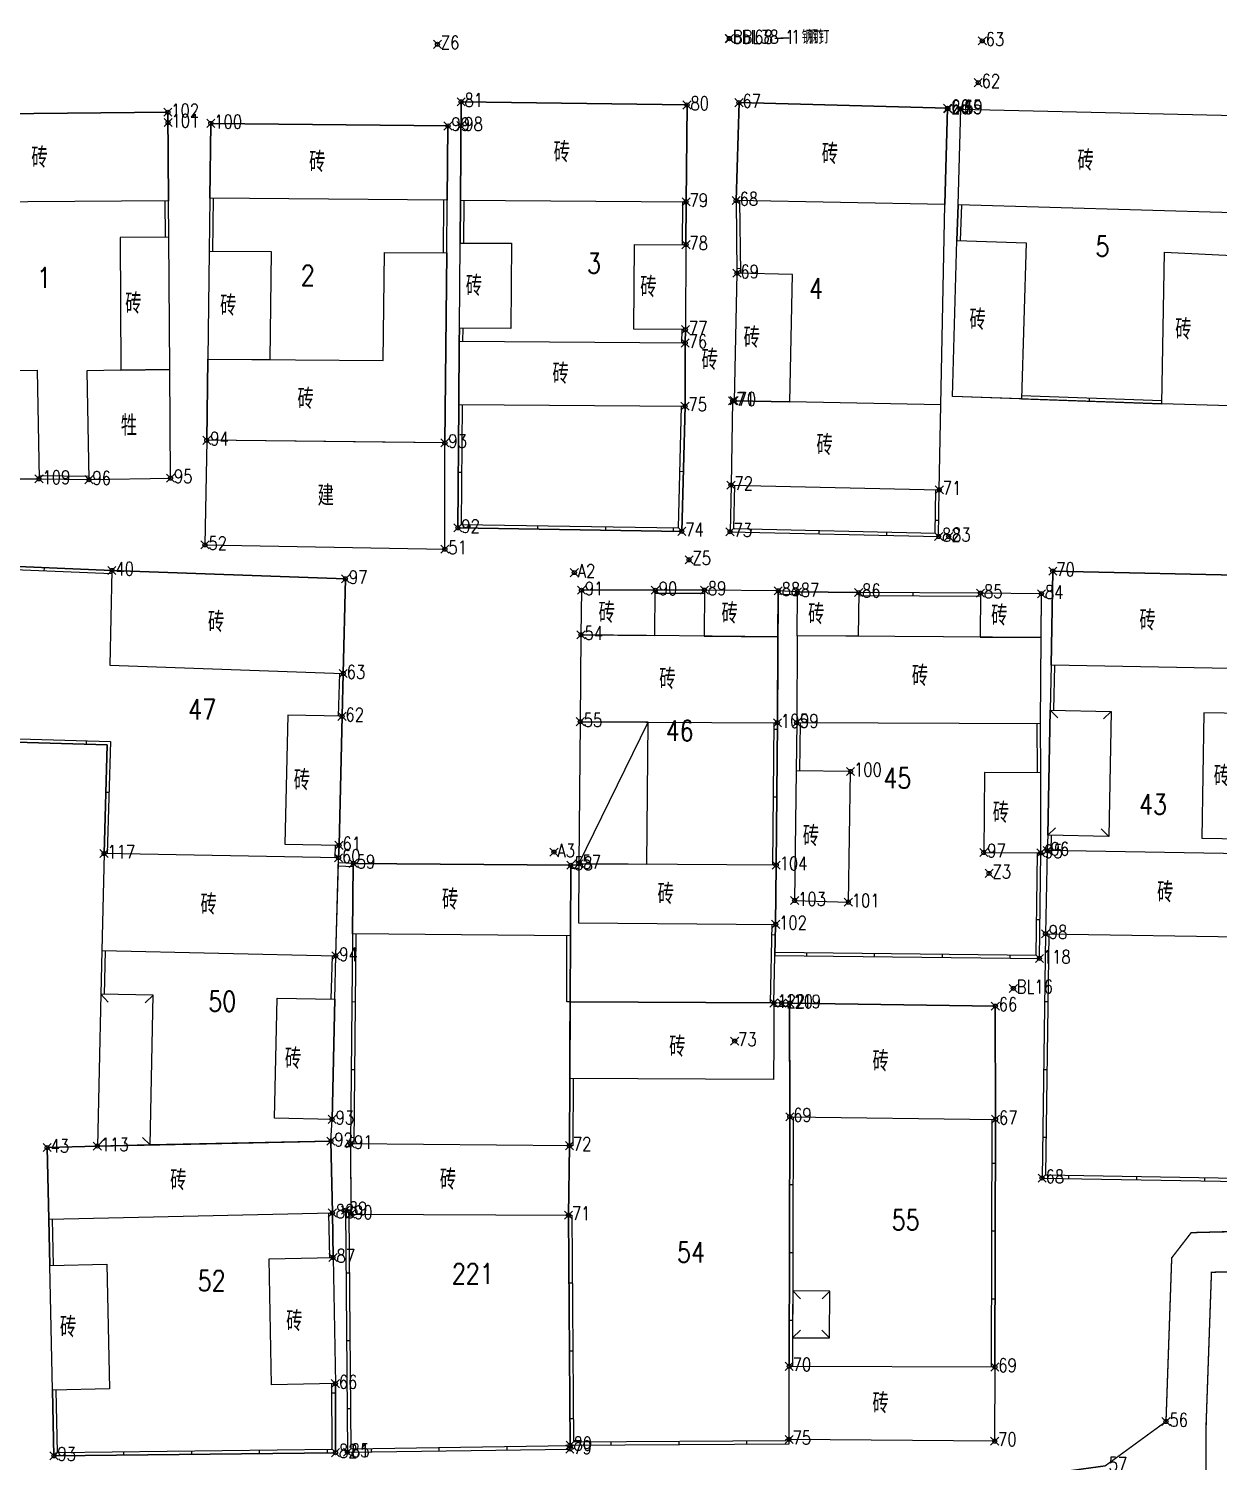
# Model space of a CAD drawing. Extents: x 499223 to 500082, y 4357473 to 4358121.
# Drawn here: x 499382.9 to 499470.6, y 4357736.4 to 4357842 of the extents above; entities that cross this region are included whole.
import ezdxf
from ezdxf.enums import TextEntityAlignment as Align

# ---------------------------------------------------------------- set-up
doc = ezdxf.new("R2010")
doc.units = 0
doc.header["$LTSCALE"] = 0.5
doc.header["$PDMODE"] = 35
doc.header["$PDSIZE"] = 0.3
doc.linetypes.add('X3', pattern=[5, 4, -1])
for name, color, linetype in [('CLD', 1, 'CONTINUOUS'), ('DLDW', 11, 'CONTINUOUS'), ('DLSS', 4, 'CONTINUOUS'), ('JMD', 6, 'CONTINUOUS'), ('QSJX', 7, 'CONTINUOUS'), ('YBH', 3, 'CONTINUOUS')]:
    doc.layers.add(name, color=color, linetype=linetype)
doc.styles.add('HZ', font='rs.shx', dxfattribs={"width": 0.8, "bigfont": 'hztxt.shx'})

msp = doc.modelspace()

# ---------------------------------------------------------------- linework, layer by layer
at = {"layer": 'CLD', "linetype": 'Continuous'}
for p in [(499413.02, 4357840.87, -0.33), (499434.54, 4357841.3), (499434.54, 4357841.3, 3.32), (499434.54, 4357841.3, 3.32), (499434.55, 4357841.28, 3.32), (499434.55, 4357841.28, 3.32), (499453.18, 4357841.12, -0.4), (499452.88, 4357838.04, -0.3), (499414.77, 4357836.63, 0.2), (499435.25, 4357836.57, 0.08), (499393.15, 4357835.86, 0.05), (499431.42, 4357836.4, 0.02), (499450.61, 4357836.15, 0.48), (499450.64, 4357836.13, 3.85), (499450.65, 4357836.12, 0.3), (499451.55, 4357836.12, 0.41), (499451.59, 4357836.1, 0.11), (499451.6, 4357836.11, 3.54), (499393.17, 4357835.1, -0.03), (499396.32, 4357835.04, 0.16), (499413.8, 4357834.85, 0.21), (499414.75, 4357834.87, 0.16), (499431.35, 4357829.26, 0.26), (499435.04, 4357829.35, 0.27), (499431.34, 4357826.1, 0.26), (499435.1, 4357824, 1.66), (499431.3, 4357819.84, 0.35), (499431.28, 4357818.85, 0.38), (499434.78, 4357814.59, 0.43), (499434.89, 4357814.6, 0.42), (499431.27, 4357814.2, 0.39), (499396.02, 4357811.68, 1.57), (499413.57, 4357811.49, 2.08), (499383.66, 4357808.84, 0.06), (499387.34, 4357808.78, 0.52), (499393.35, 4357808.89, 2.01), (499434.66, 4357808.38, 0.54), (499450.01, 4357808.03, 1.56), (499414.53, 4357805.23, 0.85), (499431.03, 4357804.97, 2.52), (499434.59, 4357804.94, 0.93), (499395.89, 4357803.97, 3.22), (499449.96, 4357804.59, 1.02), (499450.7, 4357804.59, 1), (499413.57, 4357803.65, 3.16), (499431.57, 4357802.87, 1.23), (499389.03, 4357802.09, 5.32), (499423.11, 4357801.93, 4.29), (499458.38, 4357802.04, 2.6), (499406.24, 4357801.47, 0.47), (499423.64, 4357800.63, 1.36), (499429.08, 4357800.63, 1.7), (499432.7, 4357800.64, 1.58), (499438.14, 4357800.59, 1.54), (499439.55, 4357800.51, 1.54), (499444.07, 4357800.46, 2.45), (499453.05, 4357800.42, 2.51), (499457.54, 4357800.37, 2.43), (499423.6, 4357797.34, 4.33), (499406.08, 4357794.49, 4.93), (499405.99, 4357791.34, 4.19), (499423.55, 4357790.94, 4.34), (499438.08, 4357790.86, 6.39), (499439.5, 4357790.87, 6.53), (499443.47, 4357787.27, 5.72), (499405.77, 4357781.83, 3.69), (499388.45, 4357781.22, 2.16), (499388.45, 4357781.22, 2.16), (499388.45, 4357781.22, 2.16), (499405.73, 4357780.91, 4.61), (499421.61, 4357781.33, 4.33), (499453.29, 4357781.3, 4.49), (499457.49, 4357781.27, 5.92), (499457.97, 4357781.44, 6.27), (499406.82, 4357780.5, 4.36), (499422.85, 4357780.36, 5.58), (499423.45, 4357780.47, 4.81), (499437.99, 4357780.37, 6.08), (499453.68, 4357779.76, 4.43), (499439.35, 4357777.76, 6.3), (499443.31, 4357777.64, 4.92), (499437.95, 4357776, 5.65), (499457.84, 4357775.31, 6.02), (499405.53, 4357773.68, 5.08), (499457.39, 4357773.49, -0.16), (499457.39, 4357773.49, -0.16), (499457.39, 4357773.49, -0.16), (499455.47, 4357771.28, 4.38), (499455.47, 4357771.28, 4.38), (499455.47, 4357771.28), (499455.47, 4357771.28), (499455.47, 4357771.28), (499455.47, 4357771.28, 4.38), (499455.47, 4357771.28, 4.38), (499437.82, 4357770.21, 0), (499437.82, 4357770.21, 0), (499437.82, 4357770.21, 0), (499438.4, 4357770.2, -0.26), (499438.4, 4357770.2, -0.26), (499438.4, 4357770.2, -0.26), (499438.98, 4357770.2, -0.05), (499438.98, 4357770.2, -0.05), (499438.98, 4357770.2, -0.05), (499454.14, 4357769.98, 0.28), (499454.14, 4357769.98, 0.28), (499454.14, 4357769.98, 0.28), (499434.93, 4357767.4, 7.11), (499405.26, 4357761.63, 5.33), (499438.99, 4357761.82, 6.06), (499454.16, 4357761.63, 0.31), (499454.16, 4357761.63, 0.31), (499454.16, 4357761.63, 0.31), (499384.26, 4357759.55, 3.88), (499387.96, 4357759.66, 1.28), (499387.96, 4357759.66, 1.28), (499387.96, 4357759.66, 1.28), (499405.17, 4357760.02, 4.93), (499406.62, 4357759.83, 5.75), (499422.75, 4357759.69, 5.64), (499457.59, 4357757.3, 0.84), (499457.59, 4357757.3, 0.84), (499457.59, 4357757.3, 0.84), (499405.28, 4357754.73, 3.9), (499406.24, 4357754.93, 3.83), (499406.63, 4357754.64, 5.58), (499422.68, 4357754.57, 5.44), (499405.33, 4357751.45, 3.81), (499438.95, 4357743.43, 4.89), (499454.11, 4357743.38, 1.71), (499454.11, 4357743.38, 1.71), (499454.11, 4357743.38, 1.71), (499405.5, 4357742.15, 4.02), (499466.72, 4357739.36, -0.45), (499422.78, 4357737.33, 1.95), (499422.78, 4357737.33, 1.95), (499422.78, 4357737.33, 1.95), (499422.8, 4357737.61, 1.95), (499422.8, 4357737.61, 1.95), (499422.8, 4357737.61, 1.95), (499438.94, 4357738.04, 0.01), (499438.94, 4357738.04, 0.01), (499438.94, 4357738.04, 0.01), (499454.09, 4357737.91, 1.14), (499454.09, 4357737.91, 1.14), (499454.09, 4357737.91, 1.14), (499384.76, 4357736.83, 0.44), (499384.76, 4357736.83, 0.44), (499384.76, 4357736.83, 0.44), (499405.51, 4357737.06, 0.07), (499405.51, 4357737.06, 0.07), (499405.51, 4357737.06, 0.07), (499406.39, 4357737.1, 3.97)]:
    msp.add_point(p, dxfattribs=at)
at = {"layer": 'DLDW', "linetype": 'Continuous', "elevation": 0.05, "flags": 128}
for points in [[(499380.34, 4357816.8), (499383.53, 4357816.85), (499383.66, 4357808.84), (499375.95, 4357808.71), (499375.97, 4357816.77), (499380.34, 4357816.8)], [(499389.69, 4357816.86), (499387.18, 4357816.81), (499387.34, 4357808.78), (499393.35, 4357808.89), (499393.29, 4357816.89), (499389.69, 4357816.86)]]:
    msp.add_lwpolyline(points, close=True, dxfattribs=at)
at = {"layer": 'DLSS', "linetype": 'X3', "const_width": 0.1, "elevation": -0.45, "flags": 128}
for points in [[(499466.72, 4357739.36), (499467.14, 4357751.42), (499468.58, 4357753.28), (499470.9, 4357753.34), (499492.88, 4357753.45), (499543.08, 4357753.23), (499559.09, 4357753.6)], [(499469.68, 4357739.25), (499470.07, 4357750.36), (499470.95, 4357750.38), (499492.88, 4357750.49), (499543.11, 4357750.27), (499555.49, 4357750.55)], [(499466.72, 4357739.36), (499462.24, 4357736.09), (499452.05, 4357734.69), (499431.44, 4357733.85), (499384.18, 4357730.57), (499377.3, 4357730.61), (499354.8, 4357730.37)]]:
    msp.add_lwpolyline(points, dxfattribs=at)
at = {"layer": 'DLSS', "const_width": 0.1, "flags": 128}
msp.add_lwpolyline([(499469.68, 4357739.25), (499469.62, 4357711.2), (499470.52, 4357686.05)], dxfattribs=at)
at = {"layer": 'JMD', "linetype": 'Continuous'}
for p, q in [((499435.1, 4357824.35), (499435.35, 4357824.36)), ((499461.07, 4357814.55), (499461.08, 4357814.8)), ((499414.56, 4357809.33), (499414.81, 4357809.33)), ((499431.14, 4357809.36), (499430.89, 4357809.37)), ((499415.43, 4357805.21), (499415.43, 4357805.46)), ((499420.43, 4357805.14), (499420.43, 4357805.39)), ((499425.43, 4357805.06), (499425.43, 4357805.31)), ((499430.43, 4357804.98), (499430.43, 4357805.23)), ((499436.15, 4357804.91), (499436.16, 4357805.16)), ((499449.98, 4357805.77), (499449.73, 4357805.78)), ((499441.15, 4357804.79), (499441.15, 4357805.04)), ((499446.15, 4357804.68), (499446.15, 4357804.93)), ((499384.03, 4357802.29), (499384.02, 4357802.04)), ((499448.05, 4357800.45), (499448.05, 4357800.2)), ((499458.19, 4357791.8), (499458.74, 4357791.22)), ((499462.69, 4357791.7), (499462.11, 4357791.15)), ((499423.45, 4357780.47), (499428.55, 4357790.91)), ((499438.08, 4357790.37), (499437.83, 4357790.37)), ((499387.15, 4357789.28), (499387.16, 4357789.53)), ((499388.57, 4357785.75), (499388.82, 4357785.75)), ((499438.03, 4357785.37), (499437.78, 4357785.37)), ((499458, 4357782.57), (499458.58, 4357783.12)), ((499462.5, 4357782.48), (499461.94, 4357783.05)), ((499457.42, 4357776.34), (499457.17, 4357776.34)), ((499437.94, 4357775.21), (499437.69, 4357775.22)), ((499440.24, 4357773.68), (499440.24, 4357773.93)), ((499445.24, 4357773.62), (499445.24, 4357773.87)), ((499450.24, 4357773.57), (499450.24, 4357773.82)), ((499455.24, 4357773.51), (499455.24, 4357773.76)), ((499388.21, 4357770.85), (499388.76, 4357770.27)), ((499392.07, 4357770.78), (499391.49, 4357770.23)), ((499406.72, 4357770.31), (499406.97, 4357770.3)), ((499457.77, 4357770.31), (499458.02, 4357770.31)), ((499406.67, 4357765.31), (499406.92, 4357765.3)), ((499457.7, 4357765.31), (499457.95, 4357765.31)), ((499387.96, 4357759.66), (499388.52, 4357760.22)), ((499391.85, 4357759.74), (499391.29, 4357760.3)), ((499406.62, 4357760.31), (499406.87, 4357760.3)), ((499457.63, 4357760.31), (499457.88, 4357760.31)), ((499457.63, 4357760.31), (499457.88, 4357760.31)), ((499454.15, 4357758.38), (499453.9, 4357758.38)), ((499438.98, 4357756.82), (499439.23, 4357756.82)), ((499459.57, 4357757.26), (499459.57, 4357757.51)), ((499464.57, 4357757.18), (499464.57, 4357757.43)), ((499469.57, 4357757.09), (499469.57, 4357757.34)), ((499454.14, 4357753.38), (499453.89, 4357753.38)), ((499438.97, 4357751.82), (499439.22, 4357751.82)), ((499406.28, 4357750.32), (499406.53, 4357750.32)), ((499422.71, 4357749.57), (499422.96, 4357749.58)), ((499439.21, 4357748.98), (499439.78, 4357748.41)), ((499441.94, 4357748.97), (499441.37, 4357748.41)), ((499454.12, 4357748.38), (499453.87, 4357748.38)), ((499438.96, 4357746.82), (499439.21, 4357746.82)), ((499439.2, 4357745.53), (499439.77, 4357746.09)), ((499441.93, 4357745.52), (499441.36, 4357746.09)), ((499406.32, 4357745.32), (499406.57, 4357745.32)), ((499422.75, 4357744.57), (499423, 4357744.58)), ((499405.5, 4357741.46), (499405.25, 4357741.46)), ((499406.36, 4357740.32), (499406.61, 4357740.32)), ((499422.78, 4357739.57), (499423.03, 4357739.58)), ((499418.16, 4357737.27), (499418.16, 4357737.52)), ((499425.83, 4357737.63), (499425.83, 4357737.88)), ((499430.83, 4357737.66), (499430.83, 4357737.91)), ((499435.83, 4357737.7), (499435.83, 4357737.95)), ((499384.91, 4357736.83), (499384.91, 4357737.08)), ((499389.91, 4357736.89), (499389.91, 4357737.14)), ((499394.91, 4357736.94), (499394.91, 4357737.19)), ((499399.91, 4357737), (499399.91, 4357737.25)), ((499404.91, 4357737.05), (499404.91, 4357737.3)), ((499408.16, 4357737.12), (499408.16, 4357737.37)), ((499413.16, 4357737.2), (499413.16, 4357737.45))]:
    msp.add_line(p, q, dxfattribs=at)
at = {"layer": 'JMD', "linetype": 'Continuous', "flags": 128}
for points in [[(499393.21, 4357829.32), (499375.9, 4357829.2), (499375.86, 4357835.7), (499393.15, 4357835.86)], [(499450.61, 4357836.15), (499450.41, 4357829.07), (499435.04, 4357829.35), (499435.25, 4357836.57)], [(499389.69, 4357816.86), (499393.29, 4357816.89), (499393.23, 4357826.65), (499389.63, 4357826.63)], [(499418.44, 4357819.93), (499414.64, 4357819.95), (499414.69, 4357826.22), (499418.49, 4357826.2)], [(499456.08, 4357814.73), (499450.98, 4357814.92), (499451.31, 4357826.41), (499456.41, 4357826.23)], [(499408.97, 4357811.54), (499396.02, 4357811.68), (499396.1, 4357817.67), (499409.03, 4357817.57), (499409.11, 4357825.52), (499413.71, 4357825.49), (499413.57, 4357811.49)], [(499471.61, 4357825.3), (499471.42, 4357814.21), (499466.42, 4357814.36), (499466.61, 4357825.54)], [(499435.1, 4357824), (499434.89, 4357814.6), (499438.99, 4357814.51), (499439.2, 4357823.91)], [(499450.13, 4357814.3), (499438.99, 4357814.51), (499434.89, 4357814.6), (499434.78, 4357814.59), (499434.66, 4357808.38), (499450.01, 4357808.03)], [(499396.02, 4357811.68), (499395.89, 4357803.97), (499413.57, 4357803.65), (499413.57, 4357811.49)], [(499406.08, 4357794.49), (499406.24, 4357801.47), (499389.03, 4357802.09), (499388.87, 4357795.11)], [(499438.12, 4357797.2), (499423.6, 4357797.34), (499423.55, 4357790.94), (499438.08, 4357790.86)], [(499405.77, 4357781.83), (499405.99, 4357791.34), (499401.99, 4357791.43), (499401.77, 4357781.92)], [(499458.19, 4357791.8), (499462.69, 4357791.7), (499462.5, 4357782.48), (499458, 4357782.57)], [(499474.01, 4357791.52), (499469.51, 4357791.59), (499469.36, 4357782.36), (499473.86, 4357782.29)], [(499423.55, 4357790.94), (499423.45, 4357780.47), (499428.45, 4357780.44), (499428.55, 4357790.91)], [(499453.34, 4357787.2), (499453.29, 4357781.3), (499457.49, 4357781.27), (499457.5, 4357787.17)], [(499388.28, 4357774.07), (499405.53, 4357773.68), (499405.73, 4357780.91), (499388.45, 4357781.22)], [(499406.82, 4357780.5), (499422.85, 4357780.36), (499422.82, 4357775.16), (499406.77, 4357775.31)], [(499454.16, 4357761.63), (499454.14, 4357769.98), (499438.98, 4357770.2), (499438.99, 4357761.82)], [(499405.33, 4357751.45), (499405.5, 4357742.15), (499400.8, 4357742.07), (499400.63, 4357751.36)], [(499441.94, 4357748.97), (499439.21, 4357748.98), (499439.2, 4357745.53), (499441.93, 4357745.52)]]:
    msp.add_lwpolyline(points, close=True, dxfattribs=at)
for points, elevation in [([(499414.71, 4357829.38), (499431.35, 4357829.26), (499431.42, 4357836.4), (499414.77, 4357836.63)], 0.2), ([(499471.67, 4357828.45), (499451.39, 4357829.03), (499451.59, 4357836.1), (499471.86, 4357835.61)], -0.06), ([(499396.25, 4357829.52), (499396.32, 4357835.04), (499413.8, 4357834.85), (499413.75, 4357829.39)], 0.2), ([(499396.1, 4357817.67), (499400.7, 4357817.64), (499400.8, 4357825.58), (499396.2, 4357825.6)], 0.2), ([(499431.3, 4357819.84), (499427.5, 4357819.87), (499427.54, 4357826.12), (499431.34, 4357826.1)], 0.2), ([(499414.6, 4357814.33), (499431.27, 4357814.2), (499431.28, 4357818.85), (499414.63, 4357818.97)], 0.2), ([(499458.38, 4357802.04), (499474.18, 4357801.7), (499474.07, 4357794.82), (499458.26, 4357795.1)], -0.16), ([(499429.04, 4357797.29), (499429.08, 4357800.63), (499423.64, 4357800.63), (499423.6, 4357797.34)], 1.36), ([(499438.12, 4357797.2), (499438.14, 4357800.59), (499432.7, 4357800.64), (499432.67, 4357797.25)], 1.54), ([(499439.53, 4357797.27), (499439.55, 4357800.51), (499444.07, 4357800.46), (499444.04, 4357797.24)], 2.45), ([(499457.52, 4357797.14), (499457.54, 4357800.37), (499453.05, 4357800.42), (499453.03, 4357797.17)], 2.51), ([(499457.52, 4357797.14), (499439.53, 4357797.27), (499439.5, 4357790.87), (499457.48, 4357790.8)], 6.53), ([(499439.35, 4357777.76), (499443.31, 4357777.64), (499443.47, 4357787.27), (499439.46, 4357787.32)], 2.51), ([(499473.84, 4357781.18), (499457.97, 4357781.44), (499457.84, 4357775.31), (499473.74, 4357775.05)], 6.27), ([(499437.95, 4357776), (499437.99, 4357780.37), (499423.45, 4357780.47), (499423.42, 4357776.11), (499437.95, 4357776)], 5.65), ([(499392.07, 4357770.78), (499388.21, 4357770.85), (499387.96, 4357759.66), (499391.85, 4357759.74)], 5.08), ([(499405.26, 4357761.63), (499401.01, 4357761.73), (499401.21, 4357770.57), (499405.45, 4357770.48)], 5.33), ([(499384.37, 4357754.27), (499405.28, 4357754.73), (499405.17, 4357760.02), (499391.85, 4357759.74), (499387.96, 4357759.66), (499384.26, 4357759.55)], 3.9), ([(499422.68, 4357754.57), (499422.75, 4357759.69), (499406.62, 4357759.83), (499406.63, 4357754.64)], 1.36), ([(499388.85, 4357741.76), (499384.65, 4357741.67), (499384.45, 4357750.87), (499388.65, 4357750.96)], 3.9), ([(499454.11, 4357743.38), (499454.09, 4357737.91), (499438.94, 4357738.04), (499438.95, 4357743.43)], 1.71)]:
    msp.add_lwpolyline(points, close=True, dxfattribs=dict(at, elevation=elevation))
at = {"layer": 'JMD', "color": 7, "linetype": 'Continuous', "flags": 128}
for points in [[(499396.25, 4357829.52), (499396.2, 4357825.6)], [(499393.23, 4357826.65), (499393.21, 4357829.32)], [(499435.04, 4357829.35), (499435.1, 4357824)], [(499414.64, 4357819.95), (499414.63, 4357818.97)], [(499456.08, 4357814.73), (499466.42, 4357814.36)], [(499434.66, 4357808.38), (499434.59, 4357804.94), (499449.96, 4357804.59), (499450.01, 4357808.03)], [(499389.03, 4357802.09), (499379.78, 4357802.47), (499379.4, 4357789.5), (499388.67, 4357789.24), (499388.45, 4357781.22)], [(499458.26, 4357795.1), (499458.19, 4357791.8)], [(499405.99, 4357791.34), (499406.08, 4357794.49)], [(499437.99, 4357780.37), (499438.08, 4357790.86)], [(499439.5, 4357790.87), (499439.46, 4357787.32)], [(499457.5, 4357787.17), (499457.48, 4357790.8)], [(499458, 4357782.57), (499457.97, 4357781.44)], [(499405.73, 4357780.91), (499405.77, 4357781.83)], [(499406.82, 4357780.5), (499405.72, 4357780.54)], [(499423.45, 4357780.36), (499422.85, 4357780.36)], [(499437.82, 4357770.21), (499437.95, 4357776)], [(499406.77, 4357775.31), (499406.62, 4357759.83)], [(499422.8, 4357770.29), (499422.82, 4357775.16)], [(499457.84, 4357775.31), (499457.59, 4357757.3), (499473.65, 4357757.02), (499473.74, 4357775.05)], [(499388.28, 4357774.07), (499388.21, 4357770.85)], [(499438.98, 4357770.2), (499438.4, 4357770.2), (499437.82, 4357770.21)], [(499422.77, 4357764.63), (499422.75, 4357759.69)], [(499438.99, 4357761.82), (499438.95, 4357743.43)], [(499454.11, 4357743.38), (499454.16, 4357761.63)], [(499405.33, 4357751.45), (499405.28, 4357754.73)], [(499422.68, 4357754.57), (499422.8, 4357737.61), (499438.95, 4357737.72), (499438.94, 4357738.04)]]:
    msp.add_lwpolyline(points, dxfattribs=at)
at = {"layer": 'JMD', "linetype": 'Continuous', "flags": 128}
for points in [[(499396.5, 4357829.52), (499396.45, 4357825.6)], [(499392.98, 4357826.65), (499392.96, 4357829.32)], [(499435.29, 4357829.35), (499435.35, 4357823.99)], [(499414.89, 4357819.95), (499414.88, 4357818.97)], [(499456.08, 4357814.98), (499466.42, 4357814.61)], [(499434.91, 4357808.38), (499434.85, 4357805.19), (499449.71, 4357804.84), (499449.76, 4357808.04)], [(499389.02, 4357801.84), (499380.02, 4357802.21), (499379.65, 4357789.74), (499388.93, 4357789.48), (499388.69, 4357781.22)], [(499458.51, 4357795.09), (499458.44, 4357791.79)], [(499405.74, 4357791.34), (499405.83, 4357794.5)], [(499437.74, 4357780.37), (499437.83, 4357790.87)], [(499439.75, 4357790.86), (499439.71, 4357787.31)], [(499457.25, 4357787.17), (499457.23, 4357790.8)], [(499458.25, 4357782.56), (499458.22, 4357781.44)], [(499405.48, 4357780.91), (499405.52, 4357781.84)], [(499406.82, 4357780.25), (499405.72, 4357780.29)], [(499423.45, 4357780.11), (499422.85, 4357780.11)], [(499437.57, 4357770.22), (499437.7, 4357776.01)], [(499407.02, 4357775.3), (499406.87, 4357759.83)], [(499422.8, 4357770.29), (499422.55, 4357770.29), (499422.57, 4357775.17)], [(499458.08, 4357775.31), (499457.84, 4357757.54), (499473.4, 4357757.28), (499473.49, 4357775.05)], [(499388.53, 4357774.06), (499388.46, 4357770.84)], [(499437.81, 4357767.39), (499437.79, 4357764.56), (499422.77, 4357764.63), (499422.78, 4357767.46), (499422.8, 4357770.29), (499437.82, 4357770.21), (499437.81, 4357767.39)], [(499438.98, 4357769.95), (499438.4, 4357769.95), (499437.82, 4357769.96)], [(499423.02, 4357764.63), (499423, 4357759.69), (499422.75, 4357759.69)], [(499439.24, 4357761.82), (499439.2, 4357743.43)], [(499453.86, 4357743.38), (499453.91, 4357761.63)], [(499405.08, 4357751.44), (499405.03, 4357754.72)], [(499422.68, 4357754.57), (499422.93, 4357754.58), (499423.05, 4357737.86), (499438.69, 4357737.97), (499438.69, 4357738.04), (499438.94, 4357738.04)]]:
    msp.add_lwpolyline(points, dxfattribs=at)
for points, elevation in [([(499413.46, 4357825.49), (499413.5, 4357829.39)], 0.2), ([(499414.96, 4357829.38), (499414.94, 4357826.22)], 0.2), ([(499431.09, 4357826.1), (499431.11, 4357829.26)], 0.2), ([(499451.64, 4357829.03), (499451.56, 4357826.4)], -0.06), ([(499431.03, 4357818.85), (499431.05, 4357819.84)], 0.2), ([(499414.85, 4357814.33), (499414.78, 4357805.48), (499430.79, 4357805.22), (499431.02, 4357814.2)], 0.2), ([(499383.67, 4357809.09), (499387.34, 4357809.03)], 0.05), ([(499432.7, 4357800.39), (499429.08, 4357800.38)], 1.54), ([(499439.54, 4357800.26), (499438.12, 4357800.34)], 2.45), ([(499453.05, 4357800.17), (499444.06, 4357800.21)], 2.45), ([(499437.91, 4357773.95), (499457.14, 4357773.74), (499457.24, 4357781.27)], 2.51), ([(499405.2, 4357770.48), (499405.28, 4357773.68)], 5.33), ([(499406.63, 4357754.68), (499406.49, 4357754.68), (499406.64, 4357737.35), (499422.8, 4357737.59)], 1.36), ([(499384.62, 4357754.28), (499384.7, 4357750.88)], 3.9), ([(499384.9, 4357741.68), (499385, 4357737.08), (499405.26, 4357737.31), (499405.25, 4357742.15)], 3.9)]:
    msp.add_lwpolyline(points, dxfattribs=dict(at, elevation=elevation))
at = {"layer": 'JMD', "color": 7, "linetype": 'Continuous', "flags": 128}
for points, elevation in [([(499413.71, 4357825.49), (499413.75, 4357829.39)], 0.2), ([(499414.71, 4357829.38), (499414.69, 4357826.22)], 0.2), ([(499431.34, 4357826.1), (499431.35, 4357829.26)], 0.2), ([(499451.39, 4357829.03), (499451.31, 4357826.41)], -0.06), ([(499431.28, 4357818.85), (499431.3, 4357819.84)], 0.2), ([(499414.6, 4357814.33), (499414.53, 4357805.23), (499431.03, 4357804.97), (499431.27, 4357814.2)], 0.2), ([(499383.66, 4357808.84), (499387.34, 4357808.78)], 0.05), ([(499432.7, 4357800.64), (499429.08, 4357800.63)], 1.54), ([(499439.55, 4357800.51), (499438.14, 4357800.59)], 2.45), ([(499453.05, 4357800.42), (499444.07, 4357800.46)], 2.45), ([(499437.9, 4357773.7), (499457.39, 4357773.49), (499457.49, 4357781.27)], 2.51), ([(499405.45, 4357770.48), (499405.53, 4357773.68)], 5.33), ([(499406.63, 4357754.93), (499406.24, 4357754.93), (499406.39, 4357737.1), (499422.78, 4357737.33)], 1.36), ([(499384.37, 4357754.27), (499384.45, 4357750.87)], 3.9), ([(499384.65, 4357741.67), (499384.76, 4357736.83), (499405.51, 4357737.06), (499405.5, 4357742.15)], 3.9)]:
    msp.add_lwpolyline(points, dxfattribs=dict(at, elevation=elevation))
at = {"layer": 'QSJX', "color": 0, "linetype": 'Continuous', "flags": 128}
for points, elevation in [([(499393.15, 4357835.86), (499375.86, 4357835.7), (499375.9, 4357829.2), (499375.9, 4357826.51), (499375.97, 4357816.77), (499375.95, 4357808.71), (499383.66, 4357808.84), (499387.34, 4357808.78), (499393.35, 4357808.89), (499393.29, 4357816.89), (499393.23, 4357826.65), (499393.21, 4357829.32)], 0.05), ([(499414.77, 4357836.63), (499431.42, 4357836.4), (499431.35, 4357829.26), (499431.34, 4357826.1), (499431.3, 4357819.84), (499431.28, 4357818.85), (499431.27, 4357814.2), (499431.03, 4357804.97), (499414.53, 4357805.23), (499414.6, 4357814.33), (499414.63, 4357818.97), (499414.64, 4357819.95), (499414.69, 4357826.22), (499414.71, 4357829.38)], 0.2), ([(499451.59, 4357836.1), (499471.86, 4357835.61), (499471.67, 4357828.45), (499471.61, 4357825.3), (499471.42, 4357814.21), (499466.42, 4357814.36), (499450.98, 4357814.92), (499451.31, 4357826.41), (499451.39, 4357829.03)], 0.11), ([(499413.57, 4357811.49), (499413.71, 4357825.49), (499413.75, 4357829.39), (499413.8, 4357834.85), (499396.32, 4357835.04), (499396.25, 4357829.52), (499396.2, 4357825.6), (499396.1, 4357817.67), (499396.02, 4357811.68), (499395.89, 4357803.97), (499413.57, 4357803.65)], 2.08), ([(499438.14, 4357800.59), (499432.7, 4357800.64), (499429.08, 4357800.63), (499423.64, 4357800.63), (499423.6, 4357797.34), (499423.55, 4357790.94), (499423.45, 4357780.47), (499423.45, 4357780.36), (499422.85, 4357780.36), (499422.82, 4357775.16), (499422.8, 4357770.29), (499437.82, 4357770.21), (499437.9, 4357773.7), (499437.95, 4357776), (499437.99, 4357780.37), (499438.08, 4357790.86)], 1.54), ([(499453.05, 4357800.42), (499444.07, 4357800.46), (499439.55, 4357800.51), (499438.14, 4357800.59), (499438.08, 4357790.86), (499437.99, 4357780.37), (499437.95, 4357776), (499437.9, 4357773.7), (499457.39, 4357773.49), (499457.49, 4357781.27), (499457.5, 4357787.17), (499457.48, 4357790.8), (499457.54, 4357800.37)], 2.51), ([(499422.85, 4357780.36), (499406.82, 4357780.5), (499406.77, 4357775.31), (499406.62, 4357759.83), (499406.63, 4357754.93), (499406.24, 4357754.93), (499406.39, 4357737.1), (499422.78, 4357737.33), (499422.8, 4357737.61), (499422.68, 4357754.57), (499422.75, 4357759.69), (499422.77, 4357764.63), (499422.8, 4357770.29), (499422.82, 4357775.16)], 1.36), ([(499454.09, 4357737.91), (499438.94, 4357738.04), (499438.95, 4357743.43), (499438.99, 4357761.82), (499438.98, 4357769.95), (499438.98, 4357770.2), (499454.14, 4357769.98), (499454.16, 4357761.63), (499454.11, 4357743.38), (499454.09, 4357737.91)], 1.14)]:
    msp.add_lwpolyline(points, close=True, dxfattribs=dict(at, elevation=elevation))
for points in [[(499435.04, 4357829.35), (499435.1, 4357824), (499434.89, 4357814.6), (499434.78, 4357814.59), (499434.66, 4357808.38), (499434.59, 4357804.94), (499449.96, 4357804.59), (499450.01, 4357808.03), (499450.13, 4357814.3), (499450.41, 4357829.07), (499450.61, 4357836.15), (499435.25, 4357836.57)], [(499388.45, 4357781.22), (499388.67, 4357789.24), (499379.4, 4357789.5), (499379.78, 4357802.47), (499389.03, 4357802.09), (499406.24, 4357801.47), (499406.08, 4357794.49), (499405.99, 4357791.34), (499405.77, 4357781.83), (499405.73, 4357780.91), (499388.45, 4357781.22)], [(499473.84, 4357781.18), (499473.86, 4357782.29), (499474.01, 4357791.52), (499474.07, 4357794.82), (499474.18, 4357801.7), (499458.38, 4357802.04), (499458.26, 4357795.1), (499458.19, 4357791.8), (499458, 4357782.57), (499457.97, 4357781.44), (499457.84, 4357775.31), (499457.59, 4357757.3), (499473.65, 4357757.02), (499473.74, 4357775.05), (499473.82, 4357780.11), (499473.84, 4357781.18)], [(499388.45, 4357781.22), (499388.28, 4357774.07), (499388.21, 4357770.85), (499387.96, 4357759.66), (499405.17, 4357760.02), (499405.26, 4357761.63), (499405.45, 4357770.48), (499405.53, 4357773.68), (499405.72, 4357780.54), (499405.73, 4357780.91), (499388.45, 4357781.22)], [(499422.8, 4357770.29), (499422.77, 4357764.63), (499422.75, 4357759.69), (499422.68, 4357754.57), (499422.8, 4357737.61), (499438.95, 4357737.72), (499438.94, 4357738.04), (499438.95, 4357743.43), (499438.99, 4357761.82), (499438.98, 4357769.95), (499438.98, 4357770.2), (499438.4, 4357770.2), (499437.82, 4357770.21), (499422.8, 4357770.29)]]:
    msp.add_lwpolyline(points, close=True, dxfattribs=at)
at = {"layer": 'QSJX', "color": 0, "linetype": 'Continuous', "elevation": 4.09, "flags": 128}
msp.add_lwpolyline([(499405.51, 4357737.06), (499384.76, 4357736.83), (499384.65, 4357741.67), (499384.45, 4357750.87), (499384.37, 4357754.27), (499384.26, 4357759.55), (499387.96, 4357759.66), (499405.17, 4357760.02), (499405.28, 4357754.73), (499405.33, 4357751.45), (499405.5, 4357742.15), (499405.51, 4357737.06)], dxfattribs=at)

# ---------------------------------------------------------------- texts
at = {"layer": 'CLD', "linetype": 'Continuous', "style": 'HZ', "width": 0.8}
for s, p in [('Z6', (499413.27, 4357840.5, -0.33)), ('BBL38-1 钢钉', (499434.79, 4357840.92, 3.32)), ('bbl68-1 钢钉', (499434.8, 4357840.9, 3.32)), ('BBL38', (499434.79, 4357840.92)), ('BBL38', (499434.79, 4357840.92, 3.32)), ('bbl68', (499434.8, 4357840.9, 3.32)), ('63', (499453.43, 4357840.75, -0.4)), ('62', (499453.13, 4357837.67, -0.3)), ('81', (499415.02, 4357836.26, 0.2)), ('80', (499431.67, 4357836.02, 0.02)), ('67', (499435.5, 4357836.19, 0.08)), ('102', (499393.4, 4357835.49, 0.05)), ('101', (499393.42, 4357834.73, -0.03)), ('66', (499450.86, 4357835.77, 0.48)), ('20', (499450.89, 4357835.75, 3.85)), ('60', (499450.9, 4357835.75, 0.3)), ('65', (499451.8, 4357835.75, 0.41)), ('59', (499451.84, 4357835.72, 0.11)), ('19', (499451.85, 4357835.73, 3.54)), ('100', (499396.57, 4357834.67, 0.16)), ('99', (499414.05, 4357834.48, 0.21)), ('98', (499415, 4357834.49, 0.16)), ('79', (499431.6, 4357828.88, 0.26)), ('68', (499435.29, 4357828.98, 0.27)), ('78', (499431.59, 4357825.72, 0.26)), ('69', (499435.35, 4357823.62, 1.66)), ('77', (499431.55, 4357819.47, 0.35)), ('76', (499431.53, 4357818.47, 0.38)), ('75', (499431.52, 4357813.83, 0.39)), ('71', (499435.03, 4357814.21, 0.43)), ('70', (499435.14, 4357814.23, 0.42)), ('94', (499396.27, 4357811.3, 1.57)), ('93', (499413.82, 4357811.12, 2.08)), ('109', (499383.91, 4357808.46, 0.06)), ('96', (499387.59, 4357808.4, 0.52)), ('95', (499393.6, 4357808.52, 2.01)), ('72', (499434.91, 4357808.01, 0.54)), ('71', (499450.26, 4357807.66, 1.56)), ('92', (499414.78, 4357804.85, 0.85)), ('74', (499431.28, 4357804.59, 2.52)), ('73', (499434.84, 4357804.57, 0.93)), ('82', (499450.21, 4357804.21, 1.02)), ('83', (499450.95, 4357804.22, 1)), ('52', (499396.14, 4357803.6, 3.22)), ('51', (499413.82, 4357803.28, 3.16)), ('Z5', (499431.82, 4357802.5, 1.23)), ('40', (499389.28, 4357801.71, 5.32)), ('97', (499406.49, 4357801.09, 0.47)), ('A2', (499423.36, 4357801.56, 4.29)), ('70', (499458.63, 4357801.67, 2.6)), ('91', (499423.89, 4357800.26, 1.36)), ('90', (499429.33, 4357800.26, 1.7)), ('89', (499432.95, 4357800.27, 1.58)), ('88', (499438.39, 4357800.21, 1.54)), ('87', (499439.8, 4357800.14, 1.54)), ('86', (499444.32, 4357800.09, 2.45)), ('85', (499453.3, 4357800.04, 2.51)), ('84', (499457.79, 4357799.99, 2.43)), ('54', (499423.85, 4357796.97, 4.33)), ('63', (499406.33, 4357794.11, 4.93)), ('62', (499406.24, 4357790.96, 4.19)), ('55', (499423.8, 4357790.56, 4.34)), ('105', (499438.33, 4357790.49, 6.39)), ('99', (499439.75, 4357790.49, 6.53)), ('100', (499443.72, 4357786.9, 5.72)), ('61', (499406.02, 4357781.45, 3.69)), ('A3', (499421.86, 4357780.95, 4.33)), ('97', (499453.54, 4357780.93, 4.49)), ('95', (499457.74, 4357780.89, 5.92)), ('96', (499458.22, 4357781.07, 6.27)), ('117', (499388.69, 4357780.85, 2.16)), ('117', (499388.69, 4357780.85, 2.16)), ('117', (499388.69, 4357780.85, 2.16)), ('60', (499405.98, 4357780.53, 4.61)), ('59', (499407.07, 4357780.13, 4.36)), ('58', (499423.1, 4357779.99, 5.58)), ('57', (499423.7, 4357780.1, 4.81)), ('104', (499438.24, 4357779.99, 6.08)), ('Z3', (499453.93, 4357779.38, 4.43)), ('103', (499439.6, 4357777.38, 6.3)), ('101', (499443.56, 4357777.26, 4.92)), ('102', (499438.2, 4357775.63, 5.65)), ('98', (499458.08, 4357774.94, 6.02)), ('94', (499405.78, 4357773.3, 5.08)), ('118', (499457.64, 4357773.11, -0.16)), ('118', (499457.64, 4357773.11, -0.16)), ('118', (499457.64, 4357773.11, -0.16)), ('BL16', (499455.72, 4357770.91)), ('BL16', (499455.72, 4357770.91)), ('BL16', (499455.72, 4357770.91)), ('122', (499438.07, 4357769.84, 0)), ('122', (499438.07, 4357769.84, 0)), ('122', (499438.07, 4357769.84, 0)), ('120', (499438.65, 4357769.82, -0.26)), ('120', (499438.65, 4357769.82, -0.26)), ('120', (499438.65, 4357769.82, -0.26)), ('119', (499439.23, 4357769.82, -0.05)), ('119', (499439.23, 4357769.82, -0.05)), ('119', (499439.23, 4357769.82, -0.05)), ('66', (499454.39, 4357769.61, 0.28)), ('66', (499454.39, 4357769.61, 0.28)), ('66', (499454.39, 4357769.61, 0.28)), ('73', (499435.18, 4357767.03, 7.11)), ('93', (499405.51, 4357761.26, 5.33)), ('69', (499439.24, 4357761.45, 6.06)), ('67', (499454.41, 4357761.25, 0.31)), ('67', (499454.41, 4357761.25, 0.31)), ('67', (499454.41, 4357761.25, 0.31)), ('43', (499384.51, 4357759.18, 3.88)), ('113', (499388.21, 4357759.28, 1.28)), ('113', (499388.21, 4357759.28, 1.28)), ('113', (499388.21, 4357759.28, 1.28)), ('92', (499405.42, 4357759.64, 4.93)), ('91', (499406.87, 4357759.45, 5.75)), ('72', (499423, 4357759.32, 5.64)), ('68', (499457.84, 4357756.92, 0.84)), ('68', (499457.84, 4357756.92, 0.84)), ('68', (499457.84, 4357756.92, 0.84)), ('89', (499406.49, 4357754.56, 3.83)), ('88', (499405.53, 4357754.35, 3.9)), ('90', (499406.88, 4357754.27, 5.58)), ('71', (499422.93, 4357754.2, 5.44)), ('87', (499405.58, 4357751.07, 3.81)), ('70', (499439.2, 4357743.06, 4.89)), ('69', (499454.36, 4357743, 1.71)), ('69', (499454.36, 4357743, 1.71)), ('69', (499454.36, 4357743, 1.71)), ('66', (499405.75, 4357741.78, 4.02)), ('56', (499466.97, 4357738.98, -0.45)), ('75', (499439.19, 4357737.66, 0.01)), ('75', (499439.19, 4357737.66, 0.01)), ('75', (499439.19, 4357737.66, 0.01)), ('82', (499405.76, 4357736.68, 0.07)), ('82', (499405.76, 4357736.68, 0.07)), ('82', (499405.76, 4357736.68, 0.07)), ('81', (499406.64, 4357736.72, 0.27)), ('81', (499406.64, 4357736.72, 0.27)), ('65', (499406.64, 4357736.72, 3.97)), ('79', (499423.03, 4357736.96, 1.95)), ('79', (499423.03, 4357736.96, 1.95)), ('79', (499423.03, 4357736.96, 1.95)), ('80', (499423.05, 4357737.23, 1.95)), ('80', (499423.05, 4357737.23, 1.95)), ('80', (499423.05, 4357737.23, 1.95)), ('70', (499454.34, 4357737.54, 1.14)), ('70', (499454.34, 4357737.54, 1.14)), ('70', (499454.34, 4357737.54, 1.14)), ('93', (499385.01, 4357736.46, 0.44)), ('93', (499385.01, 4357736.46, 0.44)), ('93', (499385.01, 4357736.46, 0.44)), ('57', (499462.49, 4357735.72, -0.45))]:
    msp.add_text(s, height=1, dxfattribs=at).set_placement(p)
at = {"layer": 'DLDW', "linetype": 'Continuous', "style": 'HZ', "width": 0.8}
msp.add_text('牲', height=1.5, dxfattribs=at).set_placement((499390.29, 4357812.86), align=Align.MIDDLE)
at = {"layer": 'JMD', "linetype": 'Continuous', "style": 'HZ', "width": 0.8}
for p in [(499422.79, 4357832.92), (499442.55, 4357832.79), (499384.29, 4357832.52), (499404.76, 4357832.2), (499461.4, 4357832.3), (499416.31, 4357823.07), (499429.17, 4357822.98), (499391.21, 4357821.76), (499398.2, 4357821.62), (499453.44, 4357820.57), (499436.79, 4357819.25), (499468.6, 4357819.86), (499433.69, 4357817.61), (499422.7, 4357816.59), (499403.91, 4357814.74), (499442.16, 4357811.33), (499426.1, 4357798.97), (499435.16, 4357798.92), (499397.31, 4357798.29), (499441.54, 4357798.87), (499455.03, 4357798.77), (499465.96, 4357798.41), (499430.57, 4357794.09), (499449.19, 4357794.32), (499403.63, 4357786.63), (499471.44, 4357786.94), (499455.15, 4357784.23), (499441.15, 4357782.51), (499414.56, 4357777.83), (499430.45, 4357778.24), (499467.26, 4357778.37), (499396.76, 4357777.47), (499431.3, 4357766.99), (499402.98, 4357766.1), (499446.29, 4357765.91), (499394.52, 4357757.15), (499414.4, 4357757.19), (499386.4, 4357746.32), (499403.07, 4357746.76), (499446.28, 4357740.71)]:
    msp.add_text('砖', height=1.5, dxfattribs=at).set_placement(p, align=Align.MIDDLE_RIGHT)
msp.add_text('建', height=1.5, dxfattribs=at).set_placement((499404.79, 4357807.69), align=Align.MIDDLE)
at = {"layer": 'YBH', "linetype": 'Continuous', "style": 'HZ', "width": 0.8}
for s, p in [('5', (499462.04, 4357825.98)), ('3', (499424.57, 4357824.73)), ('1', (499384.03, 4357823.67)), ('2', (499403.47, 4357823.83)), ('4', (499440.92, 4357822.87)), ('47', (499395.68, 4357791.85)), ('46', (499430.88, 4357790.28)), ('45', (499446.92, 4357786.78)), ('43', (499465.76, 4357784.85)), ('50', (499397.16, 4357770.33)), ('55', (499447.53, 4357754.21)), ('54', (499431.71, 4357751.84)), ('52', (499396.38, 4357749.73)), ('221', (499415.63, 4357750.26))]:
    msp.add_text(s, height=1.5, dxfattribs=at).set_placement(p, align=Align.MIDDLE)

doc.saveas('drawing.dxf')
